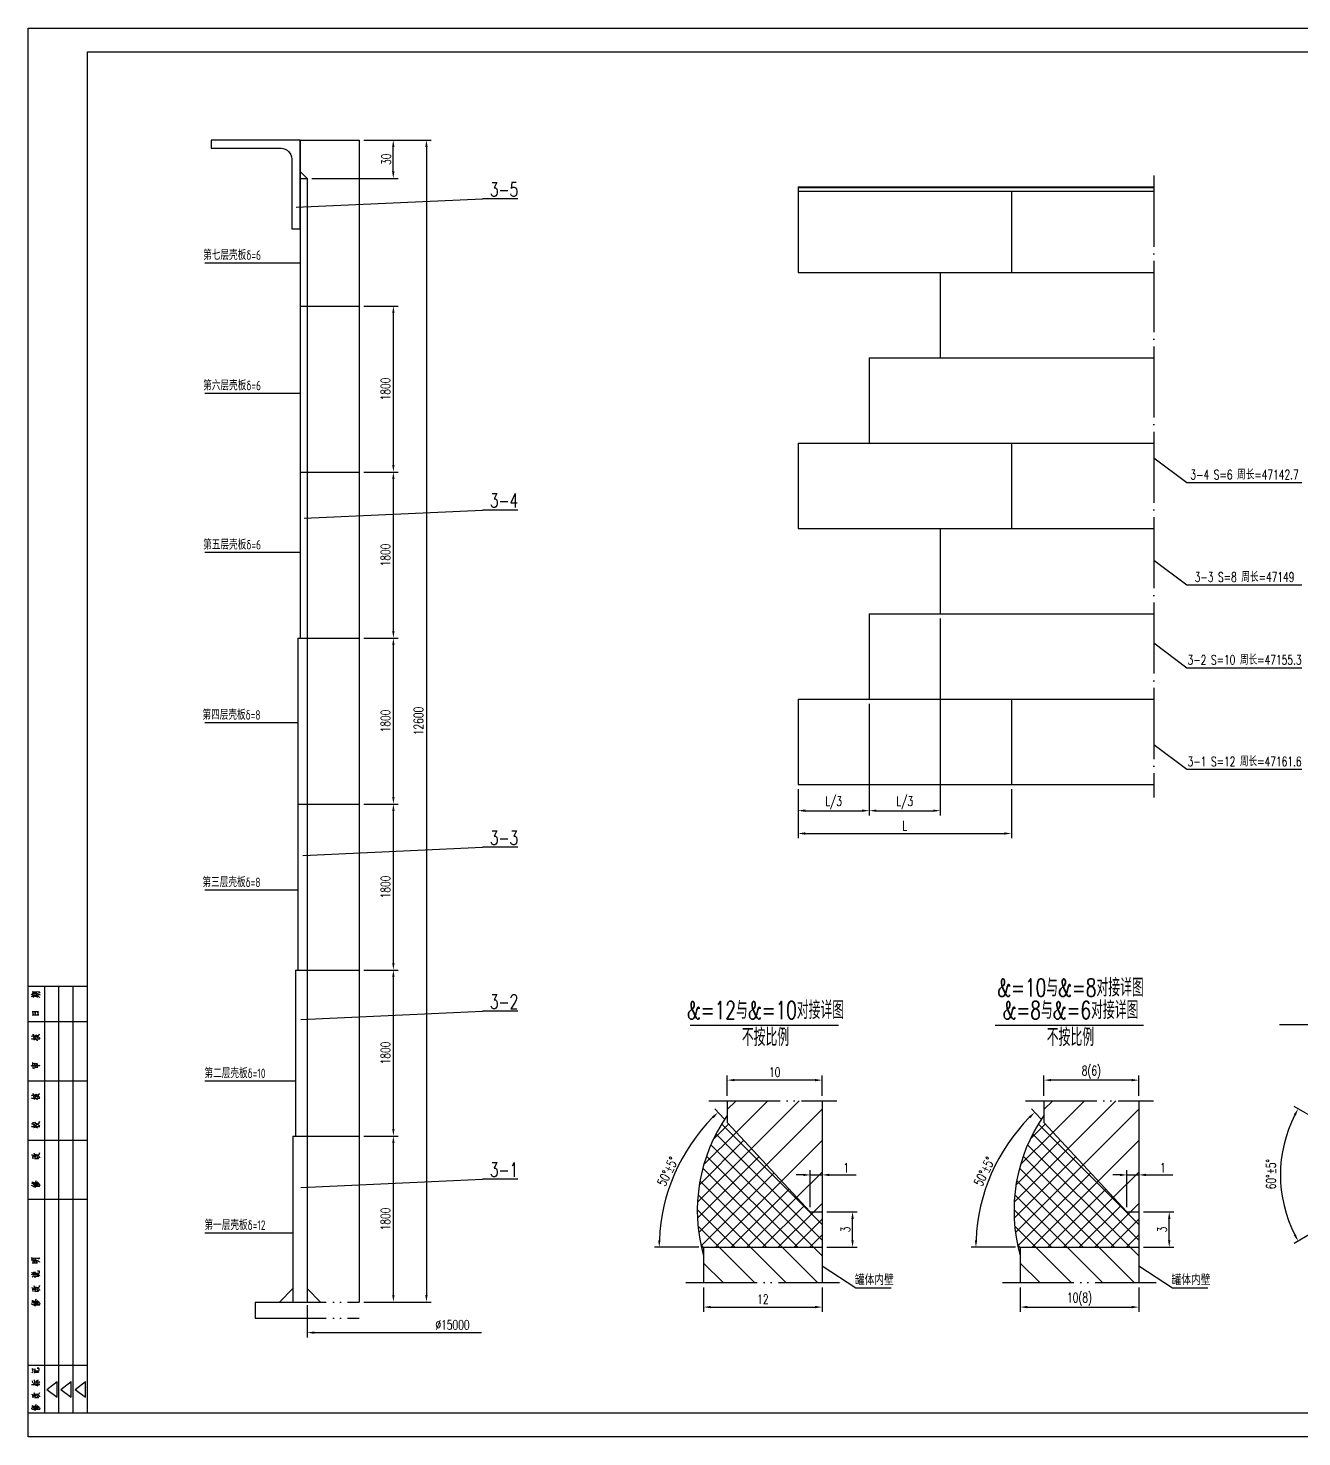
# Model space of a CAD drawing. Extents: x -15084 to 90401, y -39089 to 9274.
# Drawn here: x -15084 to 6405, y -39089 to -15329 of the extents above; entities that cross this region are included whole.
import ezdxf

# ---------------------------------------------------------------- set-up
doc = ezdxf.new("R2010")
doc.units = 0
doc.header["$LTSCALE"] = 40
doc.header["$MEASUREMENT"] = 0
doc.linetypes.add('DASHDOT-M', pattern=[36, 30, -3, 0, -3])
doc.linetypes.add('DIVIDE-M', pattern=[39, 30, -3, 0, -3, 0, -3])
doc.layers.get('0').update_dxf_attribs({"linetype": 'CONTINUOUS'})
for name, color, linetype in [('CDR_DWG1', 4, 'CONTINUOUS'), ('CDR_DWG2', 2, 'CONTINUOUS'), ('CDR_DWG3', 1, 'DASHDOT-M'), ('CDR_DWG4', 3, 'DIVIDE-M')]:
    doc.layers.add(name, color=color, linetype=linetype)
doc.styles.add('HZ', font='romans.shx', dxfattribs={"width": 0.7, "height": 160, "bigfont": 'HZ.shx'})

# ---------------------------------------------------------------- blocks, each defined once
blk = doc.blocks.new('TUQA')
at = {"color": 4, "linetype": 'Continuous'}
for p, q in [((-25, 180), (0, 180)), ((-18, 0), (-18, 180)), ((0, 165), (-24.85, 165)), ((0, 140), (-24.85, 140)), ((0, 115), (-24.85, 115)), ((0, 90), (-24.85, 90)), ((0, 20), (-24.85, 20)), ((0, 0), (-25, 0))]:
    blk.add_line(p, q, dxfattribs=at)
at = {"color": 7, "linetype": 'Continuous'}
for p, q in [((-12, 0), (-12, 180)), ((-6, 0), (-6, 180))]:
    blk.add_line(p, q, dxfattribs=at)
at = {"color": 1, "linetype": 'Continuous'}
for p, q in [((-17.08, 10), (-12.71, 13.35)), ((-12.71, 6.65), (-12.71, 13.35)), ((-11.26, 10), (-6.89, 13.35)), ((-6.89, 6.65), (-6.89, 13.35)), ((-5.11, 10), (-0.75, 13.35)), ((-0.75, 6.65), (-0.75, 13.35)), ((-17.08, 10), (-12.71, 6.65)), ((-11.26, 10), (-6.89, 6.65)), ((-5.11, 10), (-0.75, 6.65))]:
    blk.add_line(p, q, dxfattribs=at)
at = {"color": 7, "linetype": 'Continuous'}
for points in [[(-23.7, 176.39), (-23.53, 176.44), (-23.53, 176.44), (-21.25, 176.36)], [(-23.53, 175.69), (-23.35, 175.74), (-23.35, 175.74), (-21.17, 175.74)], [(-23.3, 176.96), (-22.98, 177.03), (-22.98, 177.03), (-22.33, 177.03), (-22.33, 177.03), (-21.63, 177.01), (-21.63, 177.01), (-21.2, 176.96), (-21.2, 176.96), (-20.73, 176.83), (-20.73, 176.83), (-20.44, 176.69), (-20.44, 176.69), (-20, 176.41)], [(-22.95, 177.03), (-23.09, 177.78), (-23.09, 177.78), (-23.18, 177.7), (-23.18, 177.7), (-22.27, 177.7), (-22.27, 177.7), (-22.22, 177.7), (-22.22, 177.7), (-20.9, 177.73), (-20.9, 177.73), (-20.41, 177.7), (-20.41, 177.7), (-20.12, 177.68), (-20.12, 177.68), (-20.03, 177.65), (-20.03, 177.65), (-20.41, 177.28), (-20.41, 177.28), (-20.15, 177.63)], [(-22.74, 175.3), (-22.92, 176.76)], [(-22.25, 175.77), (-22.33, 176.21)], [(-22.22, 177.06), (-22.3, 177.48)], [(-21.75, 175.79), (-21.84, 176.19)], [(-21.46, 177.01), (-21.46, 177.06), (-21.46, 177.06), (-21.55, 177.45)], [(-21.08, 175.22), (-21.31, 176.76), (-21.31, 176.76), (-21.34, 176.69), (-21.34, 176.69), (-21.25, 176.59)], [(-20.99, 176.19), (-20.64, 176.46), (-20.64, 176.46), (-20.5, 176.46), (-20.5, 176.46), (-20.76, 176.36)], [(-20.9, 175.79), (-20.76, 175.77), (-20.76, 175.77), (-20.47, 175.57), (-20.47, 175.57), (-20.26, 175.4), (-20.26, 175.4), (-20.12, 175.22)], [(-23.27, 167.87), (-22.98, 167.92), (-22.98, 167.92), (-22.33, 167.94), (-22.33, 167.94), (-21.66, 167.97), (-21.66, 167.97), (-21.57, 167.97), (-21.57, 167.97), (-21.11, 167.97), (-21.11, 167.97), (-20.5, 167.97), (-20.5, 167.97), (-20.7, 167.97), (-20.7, 167.97), (-20.88, 168.93), (-20.88, 168.93), (-20.67, 169.13), (-20.67, 169.13), (-20.93, 169.18), (-20.93, 169.18), (-21.28, 169.18), (-21.28, 169.18), (-21.95, 169.21), (-21.95, 169.21), (-22.65, 169.23), (-22.65, 169.23), (-23.24, 169.23), (-23.24, 169.23), (-23.15, 169.26), (-23.15, 169.26), (-22.95, 167.94)], [(-21.9, 167.97), (-22.07, 168.93), (-22.07, 168.93), (-22.1, 168.83), (-22.1, 168.83), (-21.98, 168.61)], [(-23.65, 157.77), (-23.5, 157.87), (-23.5, 157.87), (-23.53, 157.84), (-23.53, 157.84), (-20.09, 157.84), (-20.09, 157.84), (-20.35, 157.82), (-20.35, 157.82), (-20.64, 157.84)], [(-23.59, 158.83), (-23.3, 159.01), (-23.3, 159.01), (-23.18, 159.03), (-23.18, 159.03), (-23.09, 159.01)], [(-22.65, 158.41), (-22.89, 159.8), (-22.89, 159.8), (-22.92, 159.7), (-22.92, 159.7), (-22.83, 159.5)], [(-22.68, 158.91), (-22.51, 158.88), (-22.51, 158.88), (-21.81, 158.46), (-21.81, 158.46), (-21.78, 158.41), (-21.78, 158.41), (-21.98, 159.18)], [(-22.62, 158.21), (-22.45, 157.25)], [(-22.42, 157.87), (-21.95, 157.64), (-21.95, 157.64), (-21.6, 157.47), (-21.6, 157.47), (-21.34, 157.32), (-21.34, 157.32), (-21.08, 157.12)], [(-22.36, 159.33), (-22.22, 159.3), (-22.22, 159.3), (-21.78, 159.01), (-21.78, 159.01), (-21.75, 158.98), (-21.75, 158.98), (-21.46, 158.76), (-21.46, 158.76), (-21.17, 158.51), (-21.17, 158.51), (-20.9, 158.24)], [(-22.22, 157.87), (-21.87, 158.19)], [(-21.78, 159.5), (-21.57, 159.43), (-21.57, 159.43), (-21.11, 159.13), (-21.11, 159.13), (-20.82, 158.83), (-20.82, 158.83), (-20.5, 158.51), (-20.5, 158.51), (-20.26, 158.24), (-20.26, 158.24), (-20.09, 158.02)], [(-20.99, 159.03), (-20.5, 159.53), (-20.5, 159.53), (-20.26, 159.63), (-20.26, 159.63), (-20.55, 159.48)], [(-23.68, 146.41), (-23.38, 146.56), (-23.38, 146.56), (-23.18, 146.61)], [(-23.18, 145.52), (-22.92, 145.52), (-22.92, 145.52), (-22.71, 145.47), (-22.71, 145.47), (-22.51, 145.42), (-22.51, 145.42), (-22.36, 145.37)], [(-22.86, 145.52), (-23.03, 147.75), (-23.03, 147.75), (-23.12, 147.7), (-23.12, 147.7), (-22.65, 147.4)], [(-22.77, 146.51), (-22.71, 146.56), (-22.71, 146.56), (-20.06, 146.54), (-20.06, 146.54), (-20.32, 146.49), (-20.32, 146.49), (-20.64, 146.54)], [(-21.2, 147.11), (-21.05, 147.21), (-21.05, 147.21), (-22.45, 147.36), (-22.45, 147.36), (-22.33, 147.4), (-22.33, 147.4), (-22.13, 145.84)], [(-22.39, 145.74), (-22.13, 145.79), (-22.13, 145.79), (-20.85, 145.89), (-20.85, 145.89), (-21.08, 145.87), (-21.08, 145.87), (-21.2, 147.11), (-21.2, 147.11), (-21.23, 146.96), (-21.23, 146.96), (-21.17, 146.69)], [(-21.66, 146.09), (-21.78, 146.98)], [(-23.65, 132.77), (-23.5, 132.87), (-23.5, 132.87), (-23.53, 132.84), (-23.53, 132.84), (-20.09, 132.84), (-20.09, 132.84), (-20.35, 132.82), (-20.35, 132.82), (-20.64, 132.84)], [(-23.59, 133.83), (-23.3, 134.01), (-23.3, 134.01), (-23.18, 134.03), (-23.18, 134.03), (-23.09, 134.01)], [(-22.65, 133.41), (-22.89, 134.8), (-22.89, 134.8), (-22.92, 134.7), (-22.92, 134.7), (-22.83, 134.5)], [(-22.68, 133.91), (-22.51, 133.88), (-22.51, 133.88), (-21.81, 133.46), (-21.81, 133.46), (-21.78, 133.41), (-21.78, 133.41), (-21.98, 134.18)], [(-22.62, 133.21), (-22.45, 132.25)], [(-22.42, 132.87), (-21.95, 132.64), (-21.95, 132.64), (-21.6, 132.47), (-21.6, 132.47), (-21.34, 132.32), (-21.34, 132.32), (-21.08, 132.12)], [(-22.36, 134.33), (-22.22, 134.3), (-22.22, 134.3), (-21.78, 134.01), (-21.78, 134.01), (-21.75, 133.98), (-21.75, 133.98), (-21.46, 133.76), (-21.46, 133.76), (-21.17, 133.51), (-21.17, 133.51), (-20.9, 133.24)], [(-22.22, 132.87), (-21.87, 133.19)], [(-21.78, 134.5), (-21.57, 134.43), (-21.57, 134.43), (-21.11, 134.13), (-21.11, 134.13), (-20.82, 133.83), (-20.82, 133.83), (-20.5, 133.51), (-20.5, 133.51), (-20.26, 133.24), (-20.26, 133.24), (-20.09, 133.02)], [(-20.99, 134.03), (-20.5, 134.53), (-20.5, 134.53), (-20.26, 134.63), (-20.26, 134.63), (-20.55, 134.48)], [(-23.65, 121.81), (-23.38, 121.96), (-23.38, 121.96), (-23.21, 122.01), (-23.21, 122.01), (-23.03, 122.01)], [(-23.65, 120.79), (-23.47, 120.92), (-23.47, 120.92), (-23.53, 120.87), (-23.53, 120.87), (-20.09, 120.87), (-20.09, 120.87), (-20.29, 120.82), (-20.29, 120.82), (-20.58, 120.87)], [(-22.71, 121.44), (-22.92, 122.7), (-22.92, 122.7), (-22.95, 122.6), (-22.95, 122.6), (-22.89, 122.48)], [(-22.68, 121.21), (-22.48, 120.27)], [(-22.51, 122.23), (-22.19, 122.53), (-22.19, 122.53), (-22.04, 122.6), (-22.04, 122.6), (-21.87, 122.7)], [(-22.51, 121.76), (-22.27, 121.74), (-22.27, 121.74), (-21.87, 121.49), (-21.87, 121.49), (-21.57, 121.31), (-21.57, 121.31), (-21.46, 121.21)], [(-22.48, 120.87), (-22.07, 120.72), (-22.07, 120.72), (-21.72, 120.55), (-21.72, 120.55), (-21.4, 120.37), (-21.4, 120.37), (-21.11, 120.17)], [(-22.33, 120.89), (-21.95, 121.24)], [(-22.07, 122.21), (-21.84, 122.23), (-21.84, 122.23), (-21.43, 122.08), (-21.43, 122.08), (-21.11, 121.93), (-21.11, 121.93), (-20.85, 121.76), (-20.85, 121.76), (-20.64, 121.61), (-20.64, 121.61), (-20.44, 121.46), (-20.44, 121.46), (-20.26, 121.29), (-20.26, 121.29), (-20.09, 121.07)], [(-21.66, 121.54), (-21.6, 121.61), (-21.6, 121.61), (-20.26, 122.48), (-20.26, 122.48), (-20.23, 122.95), (-20.23, 122.95), (-20.32, 122.5), (-20.32, 122.5), (-20.44, 122.38)], [(-23.62, 108.88), (-23.27, 108.83), (-23.27, 108.83), (-22.8, 108.68), (-22.8, 108.68), (-22.3, 108.49), (-22.3, 108.49), (-21.98, 108.34), (-21.98, 108.34), (-21.75, 108.24), (-21.75, 108.24), (-21.55, 108.14)], [(-22.95, 107.25), (-23.09, 108.24), (-23.09, 108.24), (-23.18, 108.14), (-23.18, 108.14), (-22.16, 108.02), (-22.16, 108.02), (-22.16, 108.14), (-22.16, 108.14), (-22.04, 107.4), (-22.04, 107.4), (-22.3, 107.35), (-22.3, 107.35), (-21.98, 107.4), (-21.98, 107.4), (-20.67, 107.37)], [(-22.25, 108.49), (-22.42, 109.6), (-22.42, 109.6), (-22.45, 109.48), (-22.45, 109.48), (-22.39, 109.28)], [(-22.3, 109.11), (-22.13, 109.11), (-22.13, 109.11), (-21.66, 109.01), (-21.66, 109.01), (-21.4, 108.91), (-21.4, 108.91), (-21.17, 108.81), (-21.17, 108.81), (-20.96, 108.68), (-20.96, 108.68), (-20.76, 108.54), (-20.76, 108.54), (-20.55, 108.36), (-20.55, 108.36), (-20.41, 108.16), (-20.41, 108.16), (-20.26, 107.97), (-20.26, 107.97), (-20.2, 107.82), (-20.2, 107.82), (-20.15, 107.67)], [(-21.87, 108.36), (-21.84, 108.44), (-21.84, 108.44), (-20.26, 109.21), (-20.26, 109.21), (-20.23, 109.68), (-20.23, 109.68), (-20.32, 109.23), (-20.32, 109.23), (-20.5, 109.11)], [(-20.55, 107.3), (-21.34, 108.07)], [(-23.68, 96.04), (-23.5, 96.02), (-23.5, 96.02), (-23.03, 95.79), (-23.03, 95.79), (-22.98, 95.79), (-22.98, 95.79), (-22.62, 95.59), (-22.62, 95.59), (-22.33, 95.42), (-22.33, 95.42), (-22.1, 95.25), (-22.1, 95.25), (-21.9, 95.1)], [(-23.62, 96.93), (-23.18, 96.76), (-23.18, 96.76), (-22.83, 96.61), (-22.83, 96.61), (-22.57, 96.44), (-22.57, 96.44), (-22.51, 96.41), (-22.51, 96.41), (-22.3, 96.29)], [(-23.06, 96.71), (-23.03, 96.81), (-23.03, 96.81), (-23.15, 97.55), (-23.15, 97.55), (-23.21, 97.5), (-23.21, 97.5), (-22.8, 97.26), (-22.8, 97.26), (-22.45, 97.03), (-22.45, 97.03), (-22.22, 96.83), (-22.22, 96.83), (-22.01, 96.61), (-22.01, 96.61), (-21.81, 96.39), (-21.81, 96.39), (-21.69, 96.24)], [(-22.77, 96.61), (-22.74, 96.71), (-22.74, 96.71), (-21.69, 97.68), (-21.69, 97.68), (-21.72, 98), (-21.72, 98), (-21.72, 97.68), (-21.72, 97.68), (-21.84, 97.55)], [(-22.68, 95.69), (-20.12, 95.69), (-20.12, 95.69), (-20.35, 95.64), (-20.35, 95.64), (-20.79, 95.69)], [(-22.6, 96.07), (-20.9, 96.07), (-20.9, 96.07), (-21.11, 96.04), (-21.11, 96.04), (-21.25, 96.07)], [(-21.98, 97.03), (-21.9, 97.01), (-21.9, 97.01), (-21.87, 96.98), (-21.87, 96.98), (-21.63, 96.74), (-21.63, 96.74), (-21.43, 96.54), (-21.43, 96.54), (-21.28, 96.36)], [(-21.63, 97.23), (-21.52, 97.18), (-21.52, 97.18), (-21.46, 97.16), (-21.46, 97.16), (-21.17, 96.88), (-21.17, 96.88), (-21.14, 96.83), (-21.14, 96.83), (-20.99, 96.69), (-20.99, 96.69), (-20.85, 96.49), (-20.85, 96.49), (-20.7, 96.29)], [(-21.28, 97.45), (-21.08, 97.38), (-21.08, 97.38), (-20.79, 97.11), (-20.79, 97.11), (-20.55, 96.86), (-20.55, 96.86), (-20.41, 96.61), (-20.41, 96.61), (-20.23, 96.36), (-20.23, 96.36), (-20.12, 96.14), (-20.12, 96.14), (-20.06, 95.97)], [(-23.27, 64.61), (-23.3, 64.63), (-23.3, 64.63), (-23.38, 65.55), (-23.38, 65.55), (-23.5, 65.4), (-23.5, 65.4), (-23.3, 65.4), (-23.3, 65.4), (-21.14, 65.38), (-21.14, 65.38), (-20.73, 65.38), (-20.73, 65.38), (-20.44, 65.38), (-20.44, 65.38), (-20.12, 65.33), (-20.12, 65.33), (-20.64, 64.91)], [(-23.59, 64.51), (-23.27, 64.59), (-23.27, 64.59), (-22.6, 64.59), (-22.6, 64.59), (-22.04, 64.56), (-22.04, 64.56), (-21.6, 64.49), (-21.6, 64.49), (-21.2, 64.36), (-21.2, 64.36), (-20.76, 64.16), (-20.76, 64.16), (-20.44, 63.97), (-20.44, 63.97), (-20.2, 63.74), (-20.2, 63.74), (-20.15, 63.67)], [(-23.27, 63.3), (-22.95, 63.37), (-22.95, 63.37), (-21.02, 63.4), (-21.02, 63.4), (-21.25, 63.35), (-21.25, 63.35), (-21.28, 63.4), (-21.28, 63.4), (-21.37, 63.82), (-21.37, 63.82), (-21.11, 63.97), (-21.11, 63.97), (-21.23, 63.99), (-21.23, 63.99), (-22.19, 64.02), (-22.19, 64.02), (-23.15, 64.02), (-23.15, 64.02), (-23.03, 64.06), (-23.03, 64.06), (-23, 63.97), (-23, 63.97), (-22.95, 63.4)], [(-22.42, 64.61), (-22.42, 64.66), (-22.42, 64.66), (-22.54, 65.21), (-22.54, 65.21), (-22.57, 65.13), (-22.57, 65.13), (-22.54, 65.06)], [(-22.16, 63.42), (-22.25, 63.79), (-22.25, 63.79), (-22.25, 63.77)], [(-21.69, 64.56), (-21.72, 64.61), (-21.72, 64.61), (-21.81, 65.18), (-21.81, 65.18), (-21.84, 65.08), (-21.84, 65.08), (-21.75, 64.98)], [(-21.72, 58.98), (-21.52, 59.01), (-21.52, 59.01), (-20.64, 58.98), (-20.64, 58.98), (-20.41, 59.01), (-20.41, 59.01), (-20.29, 59.08), (-20.29, 59.08), (-20.26, 59.18), (-20.26, 59.18), (-20.26, 59.85), (-20.26, 59.85), (-21.08, 59.8)], [(-23.65, 59.28), (-23.47, 59.3), (-23.47, 59.3), (-22.57, 58.98)], [(-23.44, 58.36), (-23.38, 58.41), (-23.38, 58.41), (-23.03, 58.66), (-23.03, 58.66), (-22.8, 58.68)], [(-23.24, 57.45), (-22.95, 57.77), (-22.95, 57.77), (-22.8, 57.84), (-22.8, 57.84), (-22.98, 57.74)], [(-22.68, 58.34), (-22.51, 58.39), (-22.51, 58.39), (-21.57, 58.41), (-21.57, 58.41), (-21.75, 58.36), (-21.75, 58.36), (-21.87, 59.33), (-21.87, 59.33), (-21.87, 59.26), (-21.87, 59.26), (-22.68, 59.33), (-22.68, 59.33), (-22.65, 59.38), (-22.65, 59.38), (-22.51, 58.41)], [(-22.25, 52.54), (-22.42, 53.65), (-22.42, 53.65), (-22.45, 53.53), (-22.45, 53.53), (-22.39, 53.33)], [(-22.04, 57.1), (-22.01, 57.2), (-22.01, 57.2), (-22.16, 57.87), (-22.16, 57.87), (-22.22, 57.77), (-22.22, 57.77), (-20.47, 57.74), (-20.47, 57.74), (-20.47, 57.72), (-20.47, 57.72), (-21.28, 58.29)], [(-21.87, 52.41), (-21.84, 52.49), (-21.84, 52.49), (-20.26, 53.26), (-20.26, 53.26), (-20.23, 53.73), (-20.23, 53.73), (-20.32, 53.28), (-20.32, 53.28), (-20.5, 53.16)], [(-21.69, 58.66), (-21.43, 58.64), (-21.43, 58.64), (-21.08, 58.56), (-21.08, 58.56), (-20.7, 58.39), (-20.7, 58.39), (-20.5, 58.24), (-20.5, 58.24), (-20.23, 58.02), (-20.23, 58.02), (-20.06, 57.82)], [(-23.62, 52.93), (-23.27, 52.88), (-23.27, 52.88), (-22.8, 52.73), (-22.8, 52.73), (-22.3, 52.54), (-22.3, 52.54), (-21.98, 52.39), (-21.98, 52.39), (-21.75, 52.29), (-21.75, 52.29), (-21.55, 52.19)], [(-23.06, 46.71), (-23.03, 46.81), (-23.03, 46.81), (-23.15, 47.55), (-23.15, 47.55), (-23.21, 47.5), (-23.21, 47.5), (-22.8, 47.26), (-22.8, 47.26), (-22.45, 47.03), (-22.45, 47.03), (-22.22, 46.83), (-22.22, 46.83), (-22.01, 46.61), (-22.01, 46.61), (-21.81, 46.39), (-21.81, 46.39), (-21.69, 46.24)], [(-22.95, 51.3), (-23.09, 52.29), (-23.09, 52.29), (-23.18, 52.19), (-23.18, 52.19), (-22.16, 52.07), (-22.16, 52.07), (-22.16, 52.19), (-22.16, 52.19), (-22.04, 51.45), (-22.04, 51.45), (-22.3, 51.4), (-22.3, 51.4), (-21.98, 51.45), (-21.98, 51.45), (-20.67, 51.42)], [(-22.77, 46.61), (-22.74, 46.71), (-22.74, 46.71), (-21.69, 47.68), (-21.69, 47.68), (-21.72, 48), (-21.72, 48), (-21.72, 47.68), (-21.72, 47.68), (-21.84, 47.55)], [(-22.3, 53.16), (-22.13, 53.16), (-22.13, 53.16), (-21.66, 53.06), (-21.66, 53.06), (-21.4, 52.96), (-21.4, 52.96), (-21.17, 52.86), (-21.17, 52.86), (-20.96, 52.73), (-20.96, 52.73), (-20.76, 52.59), (-20.76, 52.59), (-20.55, 52.41), (-20.55, 52.41), (-20.41, 52.21), (-20.41, 52.21), (-20.26, 52.02), (-20.26, 52.02), (-20.2, 51.87), (-20.2, 51.87), (-20.15, 51.72)], [(-20.55, 51.35), (-21.34, 52.12)], [(-23.68, 46.04), (-23.5, 46.02), (-23.5, 46.02), (-23.03, 45.79), (-23.03, 45.79), (-22.98, 45.79), (-22.98, 45.79), (-22.62, 45.59), (-22.62, 45.59), (-22.33, 45.42), (-22.33, 45.42), (-22.1, 45.25), (-22.1, 45.25), (-21.9, 45.1)], [(-23.62, 46.93), (-23.18, 46.76), (-23.18, 46.76), (-22.83, 46.61), (-22.83, 46.61), (-22.57, 46.44), (-22.57, 46.44), (-22.51, 46.41), (-22.51, 46.41), (-22.3, 46.29)], [(-22.68, 45.69), (-20.12, 45.69), (-20.12, 45.69), (-20.35, 45.64), (-20.35, 45.64), (-20.79, 45.69)], [(-22.6, 46.07), (-20.9, 46.07), (-20.9, 46.07), (-21.11, 46.04), (-21.11, 46.04), (-21.25, 46.07)], [(-21.98, 47.03), (-21.9, 47.01), (-21.9, 47.01), (-21.87, 46.98), (-21.87, 46.98), (-21.63, 46.74), (-21.63, 46.74), (-21.43, 46.54), (-21.43, 46.54), (-21.28, 46.36)], [(-21.63, 47.23), (-21.52, 47.18), (-21.52, 47.18), (-21.46, 47.16), (-21.46, 47.16), (-21.17, 46.88), (-21.17, 46.88), (-21.14, 46.83), (-21.14, 46.83), (-20.99, 46.69), (-20.99, 46.69), (-20.85, 46.49), (-20.85, 46.49), (-20.7, 46.29)], [(-21.28, 47.45), (-21.08, 47.38), (-21.08, 47.38), (-20.79, 47.11), (-20.79, 47.11), (-20.55, 46.86), (-20.55, 46.86), (-20.41, 46.61), (-20.41, 46.61), (-20.23, 46.36), (-20.23, 46.36), (-20.12, 46.14), (-20.12, 46.14), (-20.06, 45.97)], [(-23.03, 17.77), (-23.18, 18.76), (-23.18, 18.76), (-23.27, 18.7), (-23.27, 18.7), (-22.22, 18.57), (-22.22, 18.57), (-22.22, 18.7), (-22.22, 18.7), (-22.13, 17.86)], [(-22.45, 17.81), (-22.01, 17.86), (-22.01, 17.86), (-21.02, 17.86), (-21.02, 17.86), (-20.7, 17.88), (-20.7, 17.88), (-20.55, 17.92), (-20.55, 17.92), (-20.47, 17.99), (-20.47, 17.99), (-20.41, 18.09), (-20.41, 18.09), (-20.38, 18.27), (-20.38, 18.27), (-20.35, 18.46), (-20.35, 18.46), (-20.44, 19), (-20.44, 19), (-21.2, 18.96), (-21.2, 18.96), (-20.44, 18.96)], [(-23.65, 12.12), (-20.58, 12.09), (-20.58, 12.09), (-20.03, 12.05), (-20.03, 12.05), (-20.32, 12.03), (-20.32, 12.03), (-20.64, 12.07)], [(-23.38, 17.04), (-23.15, 17.29), (-23.15, 17.29), (-23.03, 17.36), (-23.03, 17.36), (-22.89, 17.36), (-22.89, 17.36), (-23.09, 17.34)], [(-23, 12.78), (-23.18, 13.65)], [(-22.39, 11.62), (-22.57, 12.55)], [(-22.13, 16.8), (-22.27, 17.36), (-22.27, 17.36), (-22.36, 17.27), (-22.36, 17.27), (-20.67, 17.23), (-20.67, 17.23), (-20.5, 17.14), (-20.5, 17.14), (-21.31, 17.66)], [(-22.36, 12.12), (-22.01, 12.01), (-22.01, 12.01), (-21.6, 11.83), (-21.6, 11.83), (-21.23, 11.64), (-21.23, 11.64), (-20.93, 11.47)], [(-22.13, 12.59), (-22.33, 13.99)], [(-22.13, 13.15), (-21.95, 13.22), (-21.95, 13.22), (-20.5, 13.22), (-20.5, 13.22), (-20.17, 13.19), (-20.17, 13.19), (-20.06, 13.17), (-20.06, 13.17), (-20.52, 12.76), (-20.52, 12.76), (-20.12, 13.17)], [(-22.07, 12.16), (-21.69, 12.48)], [(-21.66, 12.87), (-21.55, 12.85), (-21.55, 12.85), (-20.67, 12.4)], [(-21.55, 13.5), (-20.96, 13.88), (-20.96, 13.88), (-20.73, 13.95), (-20.73, 13.95), (-21.11, 13.8)], [(-23.62, 7.91), (-23.27, 7.86), (-23.27, 7.86), (-22.8, 7.73), (-22.8, 7.73), (-22.3, 7.56), (-22.3, 7.56), (-21.98, 7.43), (-21.98, 7.43), (-21.75, 7.35), (-21.75, 7.35), (-21.55, 7.26)], [(-22.95, 6.48), (-23.09, 7.35), (-23.09, 7.35), (-23.18, 7.26), (-23.18, 7.26), (-22.16, 7.15), (-22.16, 7.15), (-22.16, 7.26), (-22.16, 7.26), (-22.04, 6.61), (-22.04, 6.61), (-22.3, 6.57), (-22.3, 6.57), (-21.98, 6.61), (-21.98, 6.61), (-20.67, 6.59)], [(-22.25, 7.56), (-22.42, 8.53), (-22.42, 8.53), (-22.45, 8.42), (-22.45, 8.42), (-22.39, 8.25)], [(-22.3, 8.1), (-22.13, 8.1), (-22.13, 8.1), (-21.66, 8.01), (-21.66, 8.01), (-21.4, 7.93), (-21.4, 7.93), (-21.17, 7.84), (-21.17, 7.84), (-20.96, 7.73), (-20.96, 7.73), (-20.76, 7.6), (-20.76, 7.6), (-20.55, 7.45), (-20.55, 7.45), (-20.41, 7.28), (-20.41, 7.28), (-20.26, 7.11), (-20.26, 7.11), (-20.2, 6.98), (-20.2, 6.98), (-20.15, 6.85)], [(-21.87, 7.45), (-21.84, 7.52), (-21.84, 7.52), (-20.26, 8.19), (-20.26, 8.19), (-20.23, 8.6), (-20.23, 8.6), (-20.32, 8.21), (-20.32, 8.21), (-20.5, 8.1)], [(-20.55, 6.53), (-21.34, 7.19)], [(-23.68, 1.91), (-23.5, 1.88), (-23.5, 1.88), (-23.03, 1.69), (-23.03, 1.69), (-22.98, 1.69), (-22.98, 1.69), (-22.62, 1.52), (-22.62, 1.52), (-22.33, 1.37), (-22.33, 1.37), (-22.1, 1.22), (-22.1, 1.22), (-21.9, 1.09)], [(-23.62, 2.68), (-23.18, 2.53), (-23.18, 2.53), (-22.83, 2.4), (-22.83, 2.4), (-22.57, 2.25), (-22.57, 2.25), (-22.51, 2.23), (-22.51, 2.23), (-22.3, 2.12)], [(-23.06, 2.49), (-23.03, 2.58), (-23.03, 2.58), (-23.15, 3.22), (-23.15, 3.22), (-23.21, 3.18), (-23.21, 3.18), (-22.8, 2.96), (-22.8, 2.96), (-22.45, 2.77), (-22.45, 2.77), (-22.22, 2.6), (-22.22, 2.6), (-22.01, 2.4), (-22.01, 2.4), (-21.81, 2.21), (-21.81, 2.21), (-21.69, 2.08)], [(-22.77, 2.4), (-22.74, 2.49), (-22.74, 2.49), (-21.69, 3.33), (-21.69, 3.33), (-21.72, 3.61), (-21.72, 3.61), (-21.72, 3.33), (-21.72, 3.33), (-21.84, 3.22)], [(-22.68, 1.6), (-20.12, 1.6), (-20.12, 1.6), (-20.35, 1.56), (-20.35, 1.56), (-20.79, 1.6)], [(-22.6, 1.93), (-20.9, 1.93), (-20.9, 1.93), (-21.11, 1.91), (-21.11, 1.91), (-21.25, 1.93)], [(-21.98, 2.77), (-21.9, 2.75), (-21.9, 2.75), (-21.87, 2.73), (-21.87, 2.73), (-21.63, 2.51), (-21.63, 2.51), (-21.43, 2.34), (-21.43, 2.34), (-21.28, 2.19)], [(-21.63, 2.94), (-21.52, 2.9), (-21.52, 2.9), (-21.46, 2.88), (-21.46, 2.88), (-21.17, 2.64), (-21.17, 2.64), (-21.14, 2.6), (-21.14, 2.6), (-20.99, 2.47), (-20.99, 2.47), (-20.85, 2.29), (-20.85, 2.29), (-20.7, 2.12)], [(-21.28, 3.14), (-21.08, 3.07), (-21.08, 3.07), (-20.79, 2.83), (-20.79, 2.83), (-20.55, 2.62), (-20.55, 2.62), (-20.41, 2.4), (-20.41, 2.4), (-20.23, 2.19), (-20.23, 2.19), (-20.12, 1.99), (-20.12, 1.99), (-20.06, 1.84)]]:
    blk.add_lwpolyline(points, dxfattribs=at)

msp = doc.modelspace()

# ---------------------------------------------------------------- hatches: boundary and pattern name
h = msp.add_hatch()
h.set_pattern_fill('ANSI31', color=256, scale=3000, style=0)
h.set_pattern_definition([(45, (-22813.93, -15443.63), (-265.165, 265.165), [])])
h.paths.add_polyline_path([(-3288, -33420), (-3288, -33785), (-1888, -35293), (-1688, -35293), (-1688, -33420)])
h = msp.add_hatch()
h.set_pattern_fill('ANSI31', color=256, scale=3000, style=0)
h.set_pattern_definition([(45, (-17470.92, -15443.63), (-265.165, 265.165), [])])
h.paths.add_polyline_path([(2055, -33420), (2055, -33785), (3455, -35293), (3655, -35293), (3655, -33420)])
h = msp.add_hatch()
h.set_pattern_fill('ANSI37', color=256, scale=1500, angle=90, style=0)
h.set_pattern_definition([(135, (-22813.93, -15443.63), (-132.5825, -132.5825), []), (225, (-22813.93, -15443.63), (132.5825, -132.5825), [])])
h.paths.add_polyline_path([(-3288, -33785), (-3288, -33671, 0.225915), (-3688, -36027), (-3688, -35893), (-1688, -35893), (-1688, -35293), (-1888, -35293)])
h = msp.add_hatch()
h.set_pattern_fill('ANSI37', color=256, scale=1500, angle=90, style=0)
h.set_pattern_definition([(135, (-17470.92, -15443.63), (-132.5825, -132.5825), []), (225, (-17470.92, -15443.63), (132.5825, -132.5825), [])])
h.paths.add_polyline_path([(2055, -33785), (2055, -33671, 0.225915), (1655, -36027), (1655, -35893), (3655, -35893), (3655, -35293), (3455, -35293)])
h = msp.add_hatch()
h.set_pattern_fill('ANSI31', color=256, scale=3000, angle=90, style=0)
h.set_pattern_definition([(135, (-22813.93, -15443.63), (-265.165, -265.165), [])])
h.paths.add_polyline_path([(-1688, -36489), (-1688, -35893), (-3688, -35893), (-3688, -36489)])
h = msp.add_hatch()
h.set_pattern_fill('ANSI31', color=256, scale=3000, angle=90, style=0)
h.set_pattern_definition([(135, (-17470.92, -15443.63), (-265.165, -265.165), [])])
h.paths.add_polyline_path([(3655, -36489), (3655, -35893), (1655, -35893), (1655, -36489)])

# ---------------------------------------------------------------- linework, layer by layer
at = {"color": 4}
for p, q in [((-14084, -38689), (-14084, -15729)), ((-14084, -15729), (18116, -15729)), ((18116, -38689), (-14084, -38689))]:
    msp.add_line(p, q, dxfattribs=at)
for p, q in [((-9500, -17216), (-9500, -36816)), ((-9420, -17216), (-8284, -17216)), ((-9420, -17216), (-8844, -17216)), ((-8924, -17745), (-8924, -17336)), ((-8364, -17336), (-8364, -36696)), ((-10296, -17865), (-8844, -17865)), ((-10563, -18350), (-7417, -18210)), ((-6823, -18210), (-7417, -18210)), ((-10496, -19291), (-12101, -19291)), ((-9420, -20016), (-8842, -20016)), ((-8922, -22696), (-8922, -20136)), ((-10496, -21490), (-12101, -21490)), ((3906, -22575), (4467, -22993)), ((-9420, -22816), (-8842, -22816)), ((-9420, -22816), (-8842, -22816)), ((-8922, -25496), (-8922, -22936)), ((4467, -22993), (6405, -22993)), ((-10429, -23597), (-7417, -23457)), ((-6823, -23457), (-7417, -23457)), ((-10496, -24175), (-12101, -24175)), ((3906, -24301), (4467, -24720)), ((4467, -24720), (6405, -24720)), ((306, -25288), (306, -28608)), ((-9420, -25616), (-8842, -25616)), ((-9420, -25616), (-8842, -25616)), ((-9420, -25616), (-8842, -25616)), ((-8922, -28296), (-8922, -25736)), ((3906, -25698), (4467, -26117)), ((4467, -26117), (6405, -26117)), ((-894, -26728), (-894, -28608)), ((-894, -26728), (-894, -28608)), ((-10536, -27046), (-12101, -27046)), ((3906, -27411), (4467, -27830)), ((4467, -27830), (6405, -27830)), ((-2094, -28168), (-2094, -28608)), ((-2094, -28168), (-2094, -28993)), ((1506, -28168), (1506, -28993)), ((-9420, -28416), (-8842, -28416)), ((-9420, -28416), (-8842, -28416)), ((-8922, -31096), (-8922, -28536)), ((-1974, -28528), (-1014, -28528)), ((-774, -28528), (186, -28528)), ((-1974, -28913), (1386, -28913)), ((-10450, -29286), (-7417, -29146)), ((-6823, -29146), (-7417, -29146)), ((-10536, -29869), (-12101, -29869)), ((-9420, -31216), (-8842, -31216)), ((-9420, -31216), (-8842, -31216)), ((-8922, -33896), (-8922, -31336)), ((-10482, -32050), (-7417, -31910)), ((-6823, -31910), (-7417, -31910)), ((-3288, -33340), (-3288, -32993)), ((-1688, -33340), (-1688, -32993)), ((2055, -33340), (2055, -32993)), ((3655, -33340), (3655, -32993)), ((-10576, -33091), (-12101, -33091)), ((-1808, -33073), (-3168, -33073)), ((3535, -33073), (2175, -33073)), ((-3343, -33727), (-3499, -33558)), ((2000, -33727), (1844, -33558)), ((6689, -33754), (6274, -33515)), ((-9420, -34016), (-8842, -34016)), ((-9420, -34016), (-8842, -34016)), ((-8922, -36696), (-8922, -34136)), ((-2008, -34672), (-2128, -34672)), ((-1888, -35213), (-1888, -34592)), ((-1888, -34672), (-1688, -34672)), ((-1568, -34672), (-1116, -34672)), ((3335, -34672), (3215, -34672)), ((3455, -35213), (3455, -34592)), ((3455, -34672), (3655, -34672)), ((3775, -34672), (4227, -34672)), ((-10482, -34885), (-7417, -34745)), ((-6823, -34745), (-7417, -34745)), ((-1608, -35293), (-1095, -35293)), ((3735, -35293), (4248, -35293)), ((-1175, -35773), (-1175, -35413)), ((4168, -35773), (4168, -35413)), ((6689, -35589), (6274, -35828)), ((-10616, -35652), (-12101, -35652)), ((-3768, -35893), (-4517, -35893)), ((-1608, -35893), (-1095, -35893)), ((1575, -35893), (826, -35893)), ((3735, -35893), (4248, -35893)), ((-1688, -36208), (-1119, -36574)), ((3655, -36208), (4224, -36574)), ((-3688, -36569), (-3688, -36981)), ((-1688, -36569), (-1688, -36981)), ((-1119, -36574), (-522, -36574)), ((1655, -36569), (1655, -36981)), ((3655, -36569), (3655, -36981)), ((4224, -36574), (4821, -36574)), ((-9420, -36816), (-8284, -36816)), ((-10376, -36869), (-10376, -37412)), ((-3568, -36901), (-1808, -36901)), ((1775, -36901), (3535, -36901)), ((-10256, -37332), (-7434, -37332))]:
    msp.add_line(p, q)
msp.add_lwpolyline([(-15084, -39089), (-15084, -15329), (18516, -15329), (18516, -39089)], close=True)
for centre, radius, start, end in [((-1331, -35893), 3106, 135.0854, 177.7863), ((4012, -35893), 3106, 135.0854, 177.7863), ((8278, -34672), 2234, 153.0784, 206.9216)]:
    msp.add_arc(centre, radius, start, end)
for points in [[(-8944, -17336), (-8904, -17336), (-8924, -17216)], [(-8384, -17336), (-8344, -17336), (-8364, -17216)], [(-8944, -17745), (-8904, -17745), (-8924, -17865)], [(-8942, -20136), (-8902, -20136), (-8922, -20016)], [(-8942, -22696), (-8902, -22696), (-8922, -22816)], [(-8942, -22936), (-8902, -22936), (-8922, -22816)], [(-8942, -25496), (-8902, -25496), (-8922, -25616)], [(-8942, -25736), (-8902, -25736), (-8922, -25616)], [(-8942, -28296), (-8902, -28296), (-8922, -28416)], [(-8942, -28536), (-8902, -28536), (-8922, -28416)], [(-1974, -28508), (-1974, -28548), (-2094, -28528)], [(-1014, -28508), (-1014, -28548), (-894, -28528)], [(-774, -28508), (-774, -28548), (-894, -28528)], [(186, -28508), (186, -28548), (306, -28528)], [(-1974, -28893), (-1974, -28933), (-2094, -28913)], [(1386, -28893), (1386, -28933), (1506, -28913)], [(-8942, -31096), (-8902, -31096), (-8922, -31216)], [(-8942, -31336), (-8902, -31336), (-8922, -31216)], [(-3168, -33053), (-3168, -33093), (-3288, -33073)], [(-1808, -33053), (-1808, -33093), (-1688, -33073)], [(2175, -33053), (2175, -33093), (2055, -33073)], [(3535, -33053), (3535, -33093), (3655, -33073)], [(-3545, -33686), (-3517, -33715), (-3445, -33617)], [(1798, -33686), (1826, -33715), (1898, -33617)], [(6269, -33651), (6304, -33670), (6344, -33555)], [(-8942, -33896), (-8902, -33896), (-8922, -34016)], [(-8942, -34136), (-8902, -34136), (-8922, -34016)], [(-2008, -34652), (-2008, -34692), (-1888, -34672)], [(-1568, -34652), (-1568, -34692), (-1688, -34672)], [(3335, -34652), (3335, -34692), (3455, -34672)], [(3775, -34652), (3775, -34692), (3655, -34672)], [(-1195, -35413), (-1155, -35413), (-1175, -35293)], [(4148, -35413), (4188, -35413), (4168, -35293)], [(-4415, -35774), (-4455, -35773), (-4437, -35893)], [(-1195, -35773), (-1155, -35773), (-1175, -35893)], [(928, -35774), (888, -35773), (906, -35893)], [(4148, -35773), (4188, -35773), (4168, -35893)], [(6304, -35673), (6269, -35693), (6344, -35788)], [(-8942, -36696), (-8902, -36696), (-8922, -36816)], [(-8384, -36696), (-8344, -36696), (-8364, -36816)], [(-3568, -36881), (-3568, -36921), (-3688, -36901)], [(-1808, -36881), (-1808, -36921), (-1688, -36901)], [(1775, -36881), (1775, -36921), (1655, -36901)], [(3535, -36881), (3535, -36921), (3655, -36901)], [(-10256, -37312), (-10256, -37352), (-10376, -37332)]]:
    msp.add_solid(points)
at = {"layer": 'CDR_DWG1'}
for p, q in [((-10496, -17216), (-9500, -17216)), ((-10496, -17216), (-10496, -25616)), ((-10376, -17865), (-10496, -17749)), ((-10496, -17865), (-10376, -17865)), ((-10376, -17865), (-10376, -36816)), ((-2094, -18008), (3906, -18008)), ((-2094, -18008), (-2094, -19448)), ((-2094, -18016), (3906, -18016)), ((-2094, -18076), (3906, -18076)), ((1506, -18076), (1506, -19448)), ((-2094, -19448), (3906, -19448)), ((306, -19448), (306, -20888)), ((-10496, -20016), (-9500, -20016)), ((-894, -20888), (3906, -20888)), ((-894, -20888), (-894, -22328)), ((-2094, -22328), (3906, -22328)), ((-2094, -22328), (-2094, -23768)), ((1506, -22328), (1506, -23768)), ((-10496, -22816), (-9500, -22816)), ((-2094, -23768), (3906, -23768)), ((306, -23768), (306, -25208)), ((-894, -25208), (3906, -25208)), ((-894, -25208), (-894, -26648)), ((-10536, -25616), (-9500, -25616)), ((-10536, -25616), (-10536, -31216)), ((-2094, -26648), (3906, -26648)), ((-2094, -26648), (3906, -26648)), ((-2094, -26648), (-2094, -28088)), ((1506, -26648), (1506, -28088)), ((-2094, -28088), (3906, -28088)), ((-10536, -28416), (-9500, -28416)), ((-10576, -31216), (-9500, -31216)), ((-10576, -31216), (-10576, -34016)), ((-3288, -33420), (-3288, -33785)), ((-1688, -33420), (-1688, -36489)), ((2055, -33420), (2055, -33785)), ((3655, -33420), (3655, -36489)), ((-3288, -33785), (-1888, -35293)), ((2055, -33785), (3455, -35293)), ((-10616, -34016), (-9500, -34016)), ((-10616, -34016), (-10616, -36816)), ((-1888, -35293), (-1688, -35293)), ((3455, -35293), (3655, -35293)), ((-3688, -35893), (-1688, -35893)), ((-3688, -35893), (-3688, -36489)), ((1655, -35893), (1655, -36489)), ((1655, -35893), (3655, -35893)), ((-10842, -36816), (-10616, -36589)), ((-10150, -36816), (-10376, -36589)), ((-10616, -36816), (-10378, -36816))]:
    msp.add_line(p, q, dxfattribs=at)
msp.add_lwpolyline([(-10496, -17216), (-11996, -17216), (-11996, -17356), (-10816, -17356, -0.414214), (-10636, -17536), (-10636, -18716), (-10496, -18716)], format="xyb", close=True, dxfattribs=at)
for centre in [(-1014, -35269), (4329, -35269)]:
    msp.add_arc(centre, 2780, 144.906, 195.8271, dxfattribs=at)
at = {"layer": 'CDR_DWG2'}
for p, q in [((-3914, -32146), (-1414, -32146)), ((1230, -32146), (3731, -32146)), ((6031, -32136), (8531, -32136))]:
    msp.add_line(p, q, dxfattribs=at)
at = {"layer": 'CDR_DWG3', "linetype": 'DASHDOT-M'}
msp.add_line((3906, -17816), (3906, -28304), dxfattribs=at)
at = {"layer": 'CDR_DWG4'}
for p, q in [((-3599, -33420), (-1441, -33420)), ((1744, -33420), (3902, -33420)), ((-3987, -36489), (-1393, -36489)), ((1356, -36489), (3950, -36489))]:
    msp.add_line(p, q, dxfattribs=at)
at = {"layer": 'CDR_DWG4', "linetype": 'DIVIDE-M'}
for p, q in [((-11255, -36816), (-9500, -36816)), ((-11255, -36816), (-11255, -37090)), ((-11255, -37090), (-9500, -37090))]:
    msp.add_line(p, q, dxfattribs=at)

# ---------------------------------------------------------------- block references
at = {"xscale": 40, "yscale": 40, "zscale": 40}
msp.add_blockref('TUQA', (-14084, -38689), dxfattribs=at)

# ---------------------------------------------------------------- texts
at = {"char_height": 160, "attachment_point": 5, "style": 'HZ'}
for s, insert, rotation in [('30', (-9044, -17541), 90), ('1800', (-9056, -21416), 90), ('1800', (-9056, -24216), 90), ('1800', (-9056, -27016), 90), ('12600', (-8497, -27016), 90), ('1800', (-9056, -29816), 90), ('1800', (-9056, -32616), 90), ('50%%d%%p5%%d', (-4295, -34614), 64), ('50%%d%%p5%%d', (1048, -34614), 64), ('60%%d%%p5%%d', (5885, -34659), 90), ('1800', (-9056, -35416), 90), ('3', (-1295, -35593), 90), ('3', (4048, -35593), 90)]:
    msp.add_mtext(s, dxfattribs=dict(at, insert=insert, rotation=rotation))
at = {"attachment_point": 5, "style": 'HZ'}
for s, insert, char_height in [('第七层壳板δ=6', (-11643, -19159), 160), ('第六层壳板δ=6', (-11643, -21359), 160), ('3-4 S=6 周长=47142.7', (5439, -22862), 160), ('第五层壳板δ=6', (-11643, -24044), 160), ('3-3 S=8 周长=47149', (5439, -24589), 160), ('3-2 S=10 周长=47155.3', (5439, -25986), 160), ('第四层壳板δ=8', (-11653, -26915), 160), ('3-1 S=12 周长=47161.6', (5439, -27699), 160), ('L/3', (-1494, -28395), 160), ('L/3', (-294, -28395), 160), ('L', (-294, -28780), 160), ('第三层壳板δ=8', (-11653, -29738), 160), ('第二层壳板δ=10', (-11594, -32960), 160), ('10', (-2488, -32940), 160), ('8(6)', (2855, -32940), 160), ('1', (-1282, -34552), 160), ('1', (4061, -34552), 160), ('第一层壳板δ=12', (-11594, -35521), 160), ('罐体内壁', (-807, -36440), 180), ('罐体内壁', (4536, -36440), 180), ('12', (-2688, -36768), 160), ('10(8)', (2655, -36768), 160), ('%%c15000', (-7925, -37199), 160)]:
    msp.add_mtext(s, dxfattribs=dict(at, insert=insert, char_height=char_height))
at = {"layer": 'CDR_DWG1', "style": 'HZ', "width": 0.7}
for s, p in [('3-5', (-7292, -18170)), ('3-4', (-7292, -23417)), ('3-3', (-7292, -29106)), ('3-2', (-7292, -31870)), ('3-1', (-7292, -34705))]:
    msp.add_text(s, height=240, dxfattribs=at).set_placement(p)
at = {"layer": 'CDR_DWG2', "char_height": 300, "attachment_point": 5, "style": 'HZ'}
for s, insert in [('&=10与&=8对接详图', (2501, -31513)), ('&=12与&=10对接详图', (-2644, -31893)), ('&=8与&=6对接详图', (2501, -31893)), ('不按比例', (-2644, -32350)), ('不按比例', (2501, -32350))]:
    msp.add_mtext(s, dxfattribs=dict(at, insert=insert))

doc.saveas('drawing.dxf')
